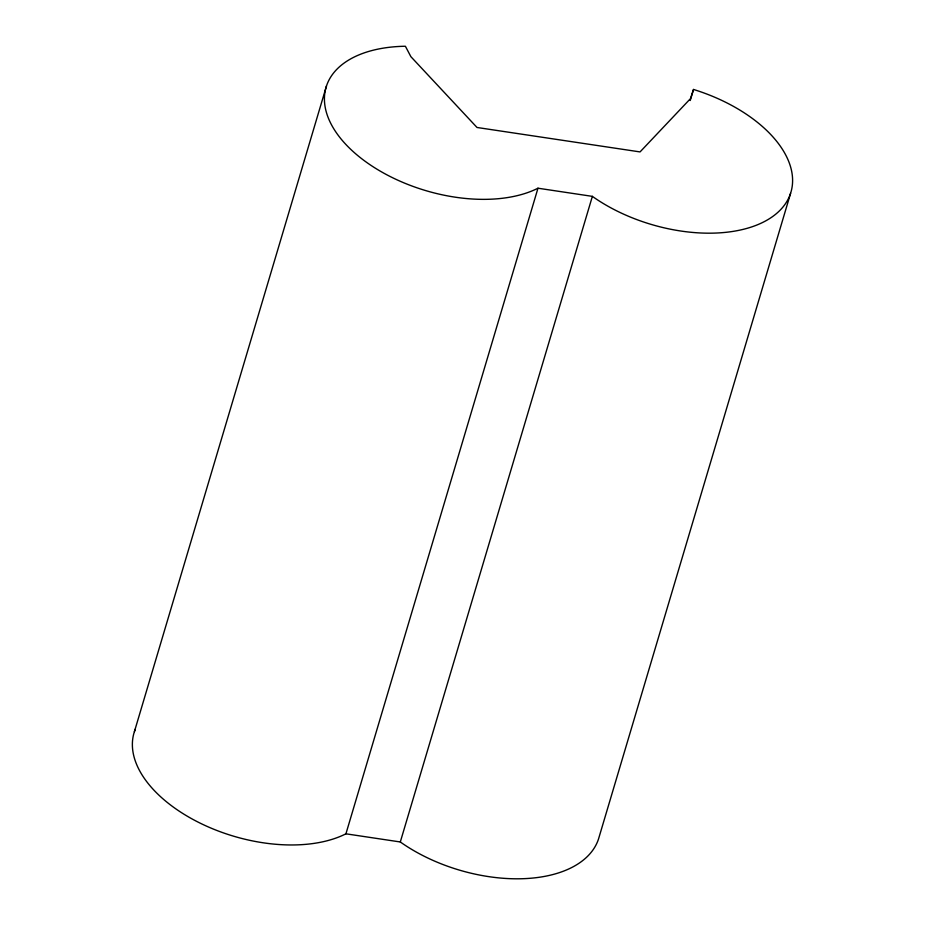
<?xml version="1.0" encoding="UTF-8"?>
<svg xmlns="http://www.w3.org/2000/svg" width="925" height="925" viewBox="0 0 925 925"><rect width="100%" height="100%" fill="white"/><g stroke="black" fill="none" stroke-linecap="round" stroke-linejoin="round"><path stroke-width="1.39" d="M134.414 731.617L326.479 86.013M135.316 729.154A124.863 70.716 16.6 0 0 199.338 822.741A124.863 70.716 16.6 0 0 345.927 833.818L537.98 188.214L592.37 196.366A124.863 70.716 16.6 0 0 780.769 209.501A124.863 70.716 16.6 0 0 693.519 89.459L690.489 98.617L640.054 151.92L477.011 127.477L410.897 56.691L405.393 46.25A124.863 70.716 16.6 0 0 345.696 144.265A124.863 70.716 16.6 0 0 537.98 188.214M345.927 833.818L400.305 841.97L592.37 196.366M690.235 100.513L693.519 89.459M790.586 193.383L598.521 838.987A124.863 70.716 16.6 0 1 400.305 841.97"/></g></svg>
